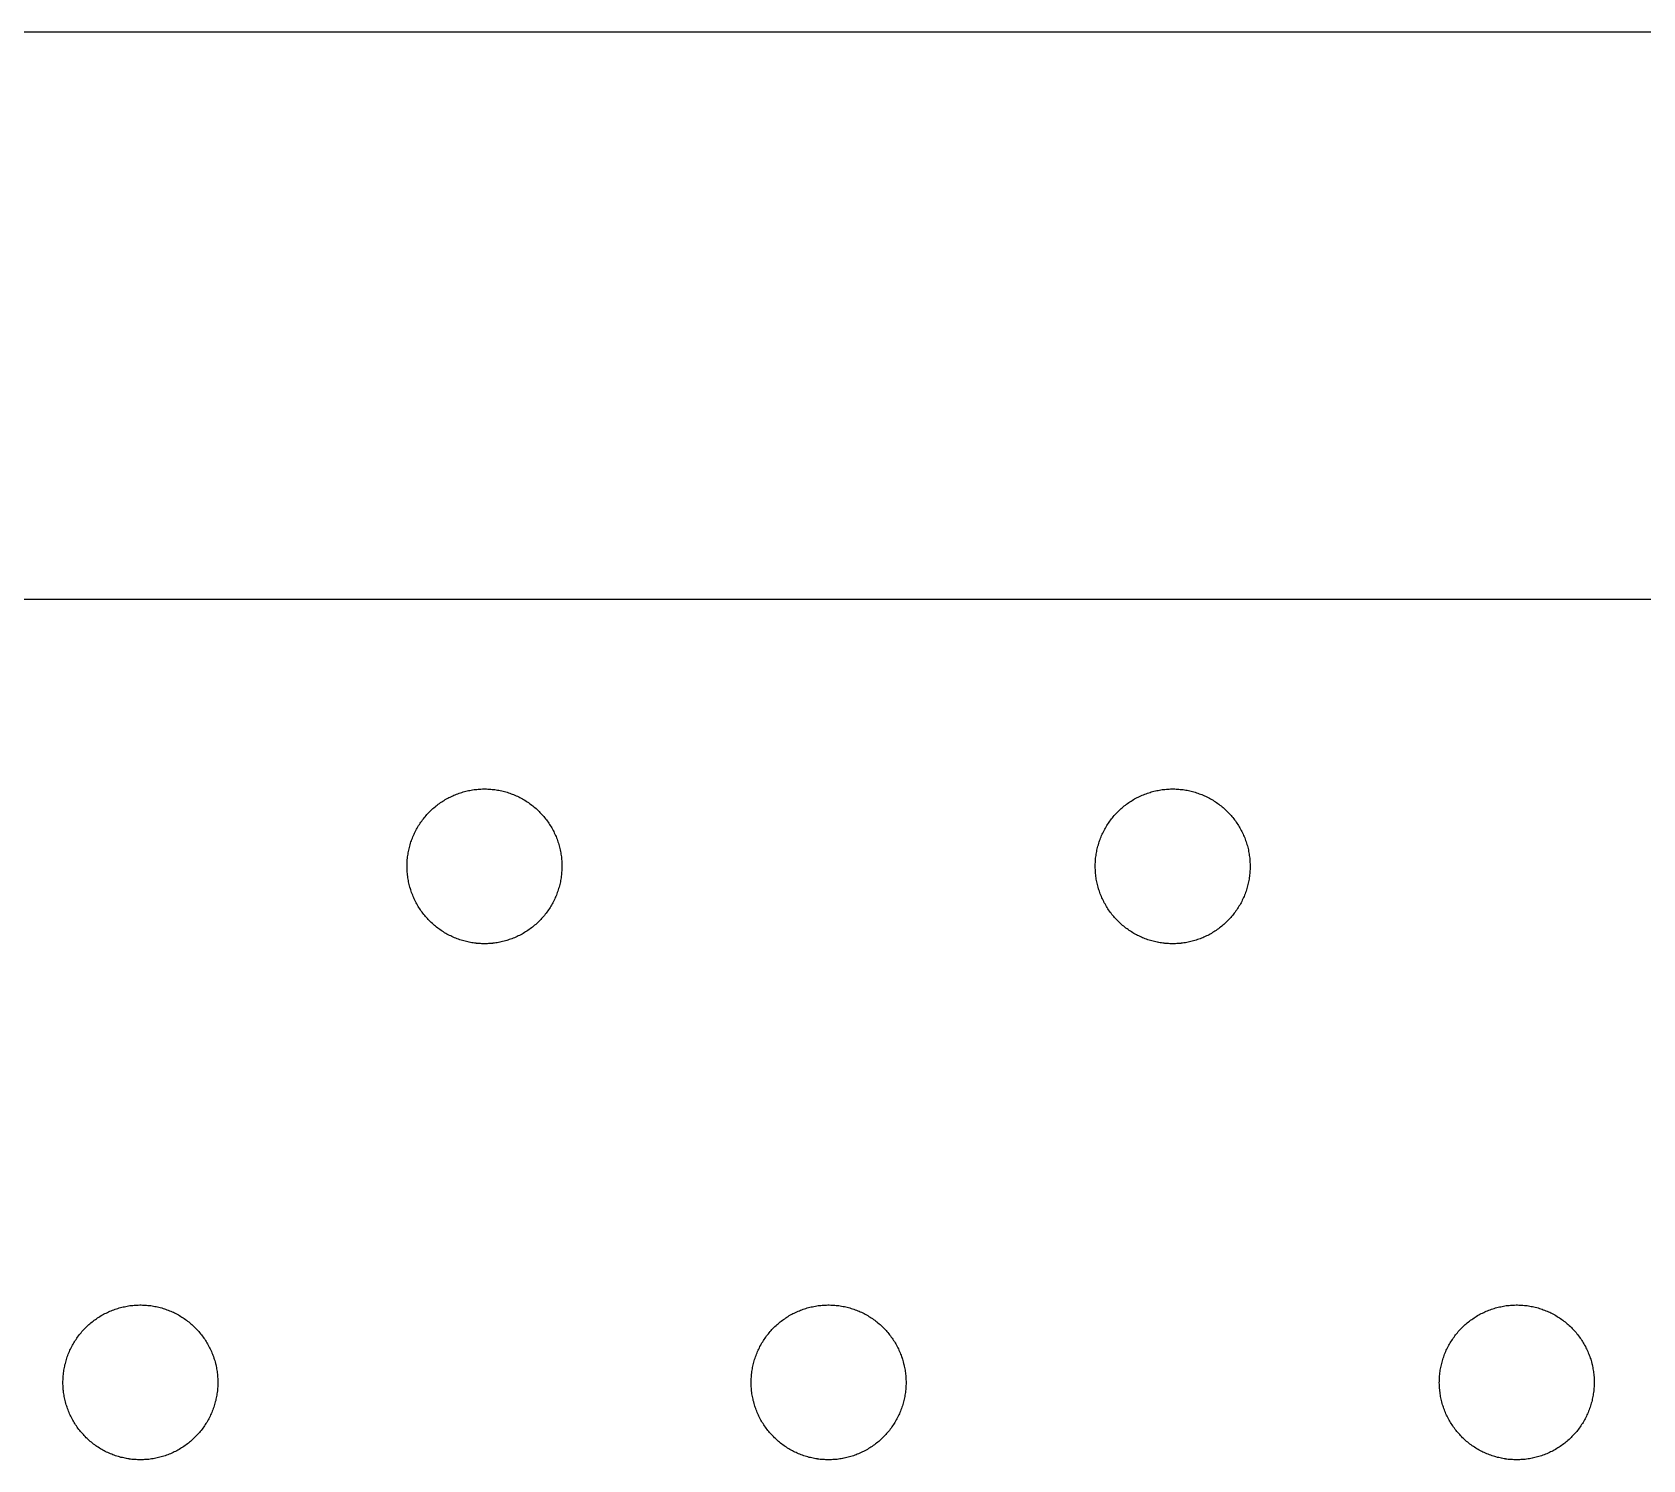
# Model space of a CAD drawing. Header units: inches. Extents: x 9000 to 22395, y 8106 to 17135.
# Drawn here: x 10319.76 to 10340.56, y 8361.64 to 8380.08 of the extents above; entities that cross this region are included whole.
import ezdxf

# ---------------------------------------------------------------- set-up
doc = ezdxf.new("R2010")
doc.units = ezdxf.units.IN
doc.header["$MEASUREMENT"] = 0
doc.layers.add('20000_FRONT_O', color=7, linetype='Continuous')

msp = doc.modelspace()

# ---------------------------------------------------------------- linework, layer by layer
at = {"layer": '20000_FRONT_O', "linetype": 'Continuous'}
for p, q in [((10395.91, 8380.08), (10305.705, 8380.08)), ((10305.705, 8372.756), (10395.91, 8372.756)), ((10325.548, 8368.307), (10325.528, 8368.308)), ((10325.567, 8368.306), (10325.546, 8368.307)), ((10325.585, 8368.306), (10325.564, 8368.306)), ((10325.603, 8368.306), (10325.582, 8368.306)), ((10325.621, 8368.306), (10325.6, 8368.306)), ((10325.639, 8368.306), (10325.618, 8368.306)), ((10325.657, 8368.307), (10325.636, 8368.306)), ((10325.675, 8368.308), (10325.655, 8368.307)), ((10325.693, 8368.31), (10325.673, 8368.308)), ((10334.436, 8368.307), (10334.415, 8368.308)), ((10334.454, 8368.306), (10334.433, 8368.307)), ((10334.472, 8368.306), (10334.451, 8368.306)), ((10334.49, 8368.306), (10334.469, 8368.306)), ((10334.508, 8368.306), (10334.487, 8368.306)), ((10334.526, 8368.306), (10334.505, 8368.306)), ((10334.545, 8368.307), (10334.523, 8368.306)), ((10334.563, 8368.308), (10334.542, 8368.307)), ((10321.105, 8361.642), (10321.084, 8361.643)), ((10321.123, 8361.641), (10321.102, 8361.642)), ((10321.141, 8361.64), (10321.12, 8361.641)), ((10321.159, 8361.64), (10321.138, 8361.64)), ((10321.178, 8361.64), (10321.156, 8361.64)), ((10321.196, 8361.641), (10321.174, 8361.64)), ((10321.214, 8361.642), (10321.193, 8361.641)), ((10321.232, 8361.643), (10321.211, 8361.642)), ((10321.25, 8361.644), (10321.229, 8361.643)), ((10329.992, 8361.642), (10329.971, 8361.643)), ((10330.01, 8361.641), (10329.989, 8361.642)), ((10330.028, 8361.64), (10330.007, 8361.641)), ((10330.047, 8361.64), (10330.025, 8361.64)), ((10330.065, 8361.64), (10330.043, 8361.64)), ((10330.083, 8361.641), (10330.062, 8361.64)), ((10330.101, 8361.642), (10330.08, 8361.641)), ((10330.119, 8361.643), (10330.098, 8361.642)), ((10330.137, 8361.644), (10330.117, 8361.643)), ((10338.879, 8361.642), (10338.858, 8361.643)), ((10338.897, 8361.641), (10338.876, 8361.642)), ((10338.916, 8361.64), (10338.894, 8361.641)), ((10338.934, 8361.64), (10338.912, 8361.64)), ((10338.952, 8361.64), (10338.931, 8361.64)), ((10338.97, 8361.641), (10338.949, 8361.64)), ((10338.988, 8361.642), (10338.967, 8361.641)), ((10339.006, 8361.643), (10338.985, 8361.642)), ((10339.024, 8361.644), (10339.004, 8361.643))]:
    msp.add_line(p, q, dxfattribs=at)
for points in [[(10325.53, 8368.308), (10325.51, 8368.31), (10325.492, 8368.312), (10325.474, 8368.314), (10325.456, 8368.316), (10325.439, 8368.319), (10325.421, 8368.322), (10325.403, 8368.325), (10325.386, 8368.329), (10325.368, 8368.333), (10325.351, 8368.337), (10325.334, 8368.342), (10325.316, 8368.347), (10325.299, 8368.352), (10325.282, 8368.358), (10325.265, 8368.364), (10325.248, 8368.37), (10325.231, 8368.377), (10325.214, 8368.384), (10325.198, 8368.391), (10325.181, 8368.398), (10325.165, 8368.406), (10325.149, 8368.414), (10325.133, 8368.422), (10325.117, 8368.431), (10325.102, 8368.439), (10325.086, 8368.448), (10325.071, 8368.458), (10325.056, 8368.467), (10325.041, 8368.477), (10325.026, 8368.488), (10325.012, 8368.498), (10324.997, 8368.509), (10324.983, 8368.52), (10324.969, 8368.531), (10324.955, 8368.543), (10324.941, 8368.555), (10324.928, 8368.567), (10324.914, 8368.579), (10324.902, 8368.591), (10324.889, 8368.604), (10324.876, 8368.617), (10324.864, 8368.63), (10324.852, 8368.643), (10324.84, 8368.657), (10324.829, 8368.671), (10324.818, 8368.685), (10324.807, 8368.699), (10324.796, 8368.713), (10324.785, 8368.728), (10324.775, 8368.743), (10324.765, 8368.758), (10324.755, 8368.773), (10324.746, 8368.788), (10324.737, 8368.804), (10324.728, 8368.82), (10324.719, 8368.835), (10324.711, 8368.851), (10324.703, 8368.867), (10324.695, 8368.884), (10324.688, 8368.9), (10324.68, 8368.916), (10324.674, 8368.933), (10324.667, 8368.95), (10324.661, 8368.966), (10324.655, 8368.983), (10324.649, 8369), (10324.644, 8369.017), (10324.639, 8369.035), (10324.634, 8369.052), (10324.63, 8369.07), (10324.626, 8369.087), (10324.622, 8369.105), (10324.618, 8369.123), (10324.615, 8369.141), (10324.613, 8369.158), (10324.61, 8369.176), (10324.608, 8369.194), (10324.606, 8369.212), (10324.605, 8369.23), (10324.603, 8369.247), (10324.602, 8369.265), (10324.602, 8369.283), (10324.602, 8369.301), (10324.602, 8369.319), (10324.602, 8369.337), (10324.603, 8369.355), (10324.604, 8369.373), (10324.605, 8369.391), (10324.607, 8369.409), (10324.609, 8369.427), (10324.611, 8369.445), (10324.614, 8369.463), (10324.617, 8369.481), (10324.62, 8369.498), (10324.624, 8369.516), (10324.628, 8369.533), (10324.632, 8369.551), (10324.637, 8369.568), (10324.642, 8369.585), (10324.647, 8369.603), (10324.652, 8369.62), (10324.658, 8369.637), (10324.664, 8369.653), (10324.671, 8369.67), (10324.677, 8369.687), (10324.684, 8369.703), (10324.692, 8369.72), (10324.699, 8369.736), (10324.707, 8369.753), (10324.716, 8369.769), (10324.724, 8369.785), (10324.733, 8369.8), (10324.742, 8369.816), (10324.751, 8369.831), (10324.761, 8369.847), (10324.771, 8369.862), (10324.781, 8369.876), (10324.791, 8369.891), (10324.802, 8369.905), (10324.812, 8369.92), (10324.824, 8369.934), (10324.835, 8369.947), (10324.847, 8369.961), (10324.859, 8369.975), (10324.871, 8369.988), (10324.883, 8370.001), (10324.896, 8370.014), (10324.909, 8370.027), (10324.922, 8370.039), (10324.935, 8370.051), (10324.949, 8370.063), (10324.963, 8370.075), (10324.977, 8370.086), (10324.991, 8370.097), (10325.005, 8370.108), (10325.019, 8370.118), (10325.034, 8370.129), (10325.049, 8370.139), (10325.064, 8370.148), (10325.079, 8370.158), (10325.095, 8370.167), (10325.11, 8370.176), (10325.126, 8370.185), (10325.142, 8370.193), (10325.158, 8370.201), (10325.174, 8370.209), (10325.191, 8370.217), (10325.207, 8370.224), (10325.224, 8370.231), (10325.241, 8370.238), (10325.258, 8370.244), (10325.274, 8370.25), (10325.291, 8370.256), (10325.309, 8370.261), (10325.326, 8370.266), (10325.343, 8370.271), (10325.36, 8370.276), (10325.378, 8370.28), (10325.395, 8370.284), (10325.413, 8370.287), (10325.43, 8370.29), (10325.448, 8370.293), (10325.466, 8370.296), (10325.484, 8370.298), (10325.502, 8370.3), (10325.52, 8370.302), (10325.538, 8370.303), (10325.556, 8370.304), (10325.574, 8370.305), (10325.592, 8370.305), (10325.61, 8370.305), (10325.628, 8370.305), (10325.646, 8370.304), (10325.664, 8370.303), (10325.682, 8370.302), (10325.699, 8370.3), (10325.717, 8370.298), (10325.735, 8370.296), (10325.753, 8370.294), (10325.771, 8370.291), (10325.788, 8370.288), (10325.806, 8370.284), (10325.824, 8370.28), (10325.841, 8370.276)], [(10325.841, 8370.276), (10325.859, 8370.271), (10325.876, 8370.267), (10325.894, 8370.262), (10325.911, 8370.256), (10325.928, 8370.25), (10325.945, 8370.244), (10325.961, 8370.238), (10325.978, 8370.232), (10325.995, 8370.225), (10326.011, 8370.217), (10326.027, 8370.21), (10326.043, 8370.202), (10326.059, 8370.194), (10326.075, 8370.186), (10326.091, 8370.177), (10326.107, 8370.168), (10326.122, 8370.159), (10326.138, 8370.149), (10326.153, 8370.139), (10326.168, 8370.129), (10326.183, 8370.119), (10326.197, 8370.108), (10326.212, 8370.097), (10326.226, 8370.086), (10326.24, 8370.075), (10326.253, 8370.064), (10326.267, 8370.052), (10326.28, 8370.04), (10326.293, 8370.027), (10326.306, 8370.015), (10326.318, 8370.002), (10326.331, 8369.989), (10326.343, 8369.976), (10326.355, 8369.963), (10326.367, 8369.949), (10326.378, 8369.935), (10326.39, 8369.921), (10326.401, 8369.906), (10326.411, 8369.892), (10326.422, 8369.877), (10326.432, 8369.862), (10326.442, 8369.847), (10326.451, 8369.832), (10326.461, 8369.817), (10326.47, 8369.801), (10326.478, 8369.786), (10326.487, 8369.77), (10326.495, 8369.754), (10326.503, 8369.738), (10326.511, 8369.722), (10326.518, 8369.705), (10326.525, 8369.689), (10326.532, 8369.672), (10326.538, 8369.655), (10326.544, 8369.638), (10326.55, 8369.621), (10326.556, 8369.604), (10326.561, 8369.586), (10326.566, 8369.569), (10326.57, 8369.552), (10326.575, 8369.534), (10326.579, 8369.517), (10326.582, 8369.499), (10326.586, 8369.481), (10326.589, 8369.464), (10326.591, 8369.446), (10326.594, 8369.428), (10326.596, 8369.411), (10326.597, 8369.393), (10326.599, 8369.375), (10326.6, 8369.357), (10326.601, 8369.339), (10326.601, 8369.321), (10326.601, 8369.303), (10326.601, 8369.285), (10326.6, 8369.266), (10326.6, 8369.248), (10326.598, 8369.23), (10326.597, 8369.213), (10326.595, 8369.195), (10326.593, 8369.177), (10326.59, 8369.159), (10326.588, 8369.141), (10326.585, 8369.124), (10326.581, 8369.106), (10326.577, 8369.089), (10326.573, 8369.071), (10326.569, 8369.054), (10326.564, 8369.036), (10326.559, 8369.019), (10326.554, 8369.002), (10326.548, 8368.985), (10326.542, 8368.968), (10326.536, 8368.951), (10326.53, 8368.934), (10326.523, 8368.917), (10326.516, 8368.901), (10326.508, 8368.884), (10326.5, 8368.868), (10326.493, 8368.852), (10326.484, 8368.836), (10326.476, 8368.82), (10326.467, 8368.805), (10326.458, 8368.789), (10326.448, 8368.774), (10326.439, 8368.759), (10326.429, 8368.744), (10326.419, 8368.729), (10326.408, 8368.715), (10326.397, 8368.7), (10326.386, 8368.686), (10326.375, 8368.672), (10326.363, 8368.658), (10326.351, 8368.644), (10326.339, 8368.631), (10326.327, 8368.618), (10326.315, 8368.605), (10326.302, 8368.592), (10326.289, 8368.579), (10326.276, 8368.567), (10326.263, 8368.555), (10326.249, 8368.544), (10326.235, 8368.532), (10326.221, 8368.521), (10326.207, 8368.51), (10326.193, 8368.499), (10326.178, 8368.489), (10326.163, 8368.478), (10326.148, 8368.468), (10326.133, 8368.459), (10326.118, 8368.449), (10326.102, 8368.44), (10326.086, 8368.431), (10326.07, 8368.422), (10326.054, 8368.414), (10326.038, 8368.406), (10326.022, 8368.398), (10326.006, 8368.391), (10325.989, 8368.384), (10325.973, 8368.377), (10325.956, 8368.371), (10325.939, 8368.364), (10325.922, 8368.359), (10325.905, 8368.353), (10325.888, 8368.348), (10325.871, 8368.343), (10325.854, 8368.338), (10325.836, 8368.334), (10325.818, 8368.329), (10325.801, 8368.326), (10325.783, 8368.322), (10325.765, 8368.319), (10325.747, 8368.316), (10325.729, 8368.314), (10325.711, 8368.312), (10325.693, 8368.31)], [(10334.417, 8368.308), (10334.397, 8368.31), (10334.379, 8368.312), (10334.361, 8368.314), (10334.344, 8368.316), (10334.326, 8368.319), (10334.308, 8368.322), (10334.291, 8368.325), (10334.273, 8368.329), (10334.256, 8368.333), (10334.238, 8368.337), (10334.221, 8368.342), (10334.204, 8368.347), (10334.186, 8368.352), (10334.169, 8368.358), (10334.152, 8368.364), (10334.135, 8368.37), (10334.118, 8368.377), (10334.101, 8368.384), (10334.085, 8368.391), (10334.069, 8368.398), (10334.052, 8368.406), (10334.036, 8368.414), (10334.02, 8368.422), (10334.005, 8368.431), (10333.989, 8368.439), (10333.974, 8368.448), (10333.958, 8368.458), (10333.943, 8368.467), (10333.928, 8368.477), (10333.913, 8368.488), (10333.899, 8368.498), (10333.884, 8368.509), (10333.87, 8368.52), (10333.856, 8368.531), (10333.842, 8368.543), (10333.828, 8368.555), (10333.815, 8368.567), (10333.802, 8368.579), (10333.789, 8368.591), (10333.776, 8368.604), (10333.764, 8368.617), (10333.751, 8368.63), (10333.739, 8368.643), (10333.728, 8368.657), (10333.716, 8368.671), (10333.705, 8368.685), (10333.694, 8368.699), (10333.683, 8368.713), (10333.673, 8368.728), (10333.662, 8368.743), (10333.652, 8368.758), (10333.642, 8368.773), (10333.633, 8368.788), (10333.624, 8368.804), (10333.615, 8368.82), (10333.606, 8368.835), (10333.598, 8368.851), (10333.59, 8368.867), (10333.582, 8368.884), (10333.575, 8368.9), (10333.568, 8368.916), (10333.561, 8368.933), (10333.554, 8368.95), (10333.548, 8368.966), (10333.542, 8368.983), (10333.537, 8369), (10333.531, 8369.017), (10333.526, 8369.035), (10333.521, 8369.052), (10333.517, 8369.07), (10333.513, 8369.087), (10333.509, 8369.105), (10333.506, 8369.123), (10333.502, 8369.141), (10333.5, 8369.158), (10333.497, 8369.176), (10333.495, 8369.194), (10333.493, 8369.212), (10333.492, 8369.23), (10333.49, 8369.247), (10333.49, 8369.265), (10333.489, 8369.283), (10333.489, 8369.301), (10333.489, 8369.319), (10333.489, 8369.337), (10333.49, 8369.355), (10333.491, 8369.373), (10333.492, 8369.391), (10333.494, 8369.409), (10333.496, 8369.427), (10333.499, 8369.445), (10333.501, 8369.463), (10333.504, 8369.481), (10333.508, 8369.498), (10333.511, 8369.516), (10333.515, 8369.533), (10333.519, 8369.551), (10333.524, 8369.568), (10333.529, 8369.585), (10333.534, 8369.603), (10333.539, 8369.62), (10333.545, 8369.637), (10333.551, 8369.653), (10333.558, 8369.67), (10333.564, 8369.687), (10333.571, 8369.703), (10333.579, 8369.72), (10333.587, 8369.736), (10333.594, 8369.753), (10333.603, 8369.769), (10333.611, 8369.785), (10333.62, 8369.8), (10333.629, 8369.816), (10333.638, 8369.831), (10333.648, 8369.847), (10333.658, 8369.862), (10333.668, 8369.876), (10333.678, 8369.891), (10333.689, 8369.905), (10333.7, 8369.92), (10333.711, 8369.934), (10333.722, 8369.947), (10333.734, 8369.961), (10333.746, 8369.975), (10333.758, 8369.988), (10333.77, 8370.001), (10333.783, 8370.014), (10333.796, 8370.027), (10333.809, 8370.039), (10333.823, 8370.051), (10333.836, 8370.063), (10333.85, 8370.075), (10333.864, 8370.086), (10333.878, 8370.097), (10333.892, 8370.108), (10333.907, 8370.118), (10333.921, 8370.129), (10333.936, 8370.139), (10333.951, 8370.148), (10333.966, 8370.158), (10333.982, 8370.167), (10333.997, 8370.176), (10334.013, 8370.185), (10334.029, 8370.193), (10334.045, 8370.201), (10334.062, 8370.209), (10334.078, 8370.217), (10334.095, 8370.224), (10334.111, 8370.231), (10334.128, 8370.238), (10334.145, 8370.244), (10334.162, 8370.25), (10334.179, 8370.256), (10334.196, 8370.261), (10334.213, 8370.266), (10334.23, 8370.271), (10334.247, 8370.276), (10334.265, 8370.28), (10334.282, 8370.284), (10334.3, 8370.287), (10334.318, 8370.29), (10334.335, 8370.293), (10334.353, 8370.296), (10334.371, 8370.298), (10334.389, 8370.3), (10334.407, 8370.302), (10334.425, 8370.303), (10334.443, 8370.304), (10334.461, 8370.305), (10334.479, 8370.305), (10334.497, 8370.305), (10334.515, 8370.305), (10334.533, 8370.304), (10334.551, 8370.303), (10334.569, 8370.302), (10334.587, 8370.3), (10334.604, 8370.298), (10334.622, 8370.296), (10334.64, 8370.294), (10334.658, 8370.291), (10334.676, 8370.288), (10334.693, 8370.284), (10334.711, 8370.28), (10334.729, 8370.276)], [(10334.729, 8370.276), (10334.746, 8370.271), (10334.763, 8370.267), (10334.781, 8370.262), (10334.798, 8370.256), (10334.815, 8370.25), (10334.832, 8370.244), (10334.849, 8370.238), (10334.865, 8370.232), (10334.882, 8370.225), (10334.898, 8370.217), (10334.914, 8370.21), (10334.931, 8370.202), (10334.947, 8370.194), (10334.963, 8370.186), (10334.978, 8370.177), (10334.994, 8370.168), (10335.01, 8370.159), (10335.025, 8370.149), (10335.04, 8370.139), (10335.055, 8370.129), (10335.07, 8370.119), (10335.084, 8370.108), (10335.099, 8370.097), (10335.113, 8370.086), (10335.127, 8370.075), (10335.14, 8370.064), (10335.154, 8370.052), (10335.167, 8370.04), (10335.18, 8370.027), (10335.193, 8370.015), (10335.206, 8370.002), (10335.218, 8369.989), (10335.23, 8369.976), (10335.242, 8369.963), (10335.254, 8369.949), (10335.265, 8369.935), (10335.277, 8369.921), (10335.288, 8369.906), (10335.298, 8369.892), (10335.309, 8369.877), (10335.319, 8369.862), (10335.329, 8369.847), (10335.339, 8369.832), (10335.348, 8369.817), (10335.357, 8369.801), (10335.366, 8369.786), (10335.374, 8369.77), (10335.382, 8369.754), (10335.39, 8369.738), (10335.398, 8369.722), (10335.405, 8369.705), (10335.412, 8369.689), (10335.419, 8369.672), (10335.425, 8369.655), (10335.431, 8369.638), (10335.437, 8369.621), (10335.443, 8369.604), (10335.448, 8369.586), (10335.453, 8369.569), (10335.458, 8369.552), (10335.462, 8369.534), (10335.466, 8369.517), (10335.469, 8369.499), (10335.473, 8369.481), (10335.476, 8369.464), (10335.478, 8369.446), (10335.481, 8369.428), (10335.483, 8369.411), (10335.485, 8369.393), (10335.486, 8369.375), (10335.487, 8369.357), (10335.488, 8369.339), (10335.488, 8369.321), (10335.488, 8369.303), (10335.488, 8369.285), (10335.488, 8369.266), (10335.487, 8369.248), (10335.486, 8369.23), (10335.484, 8369.213), (10335.482, 8369.195), (10335.48, 8369.177), (10335.478, 8369.159), (10335.475, 8369.141), (10335.472, 8369.124), (10335.468, 8369.106), (10335.465, 8369.089), (10335.461, 8369.071), (10335.456, 8369.054), (10335.452, 8369.036), (10335.447, 8369.019), (10335.441, 8369.002), (10335.436, 8368.985), (10335.43, 8368.968), (10335.423, 8368.951), (10335.417, 8368.934), (10335.41, 8368.917), (10335.403, 8368.901), (10335.395, 8368.884), (10335.388, 8368.868), (10335.38, 8368.852), (10335.371, 8368.836), (10335.363, 8368.82), (10335.354, 8368.805), (10335.345, 8368.789), (10335.336, 8368.774), (10335.326, 8368.759), (10335.316, 8368.744), (10335.306, 8368.729), (10335.295, 8368.715), (10335.284, 8368.7), (10335.273, 8368.686), (10335.262, 8368.672), (10335.25, 8368.658), (10335.239, 8368.644), (10335.226, 8368.631), (10335.214, 8368.618), (10335.202, 8368.605), (10335.189, 8368.592), (10335.176, 8368.579), (10335.163, 8368.567), (10335.15, 8368.555), (10335.136, 8368.544), (10335.122, 8368.532), (10335.108, 8368.521), (10335.094, 8368.51), (10335.08, 8368.499), (10335.065, 8368.489), (10335.051, 8368.478), (10335.035, 8368.468), (10335.02, 8368.459), (10335.005, 8368.449), (10334.989, 8368.44), (10334.973, 8368.431), (10334.958, 8368.422), (10334.942, 8368.414), (10334.926, 8368.406), (10334.909, 8368.398), (10334.893, 8368.391), (10334.877, 8368.384), (10334.86, 8368.377), (10334.843, 8368.371), (10334.827, 8368.364), (10334.81, 8368.359), (10334.793, 8368.353), (10334.775, 8368.348), (10334.758, 8368.343), (10334.741, 8368.338), (10334.723, 8368.334), (10334.706, 8368.329), (10334.688, 8368.326), (10334.67, 8368.322), (10334.652, 8368.319), (10334.634, 8368.316), (10334.616, 8368.314), (10334.599, 8368.312), (10334.581, 8368.31), (10334.563, 8368.308)], [(10325.512, 8368.31), (10325.493, 8368.311), (10325.475, 8368.313), (10325.457, 8368.316), (10325.438, 8368.319), (10325.42, 8368.322), (10325.401, 8368.325)], [(10325.803, 8368.325), (10325.784, 8368.322), (10325.766, 8368.319), (10325.747, 8368.316), (10325.728, 8368.313), (10325.71, 8368.311), (10325.691, 8368.31)], [(10334.399, 8368.31), (10334.381, 8368.311), (10334.362, 8368.313), (10334.344, 8368.316), (10334.325, 8368.319), (10334.307, 8368.322), (10334.288, 8368.325)], [(10334.69, 8368.325), (10334.671, 8368.322), (10334.653, 8368.319), (10334.634, 8368.316), (10334.615, 8368.313), (10334.597, 8368.311), (10334.578, 8368.31), (10334.56, 8368.308)], [(10321.087, 8361.643), (10321.066, 8361.644), (10321.048, 8361.646), (10321.031, 8361.648), (10321.013, 8361.651), (10320.995, 8361.654), (10320.977, 8361.657), (10320.96, 8361.66), (10320.942, 8361.664), (10320.925, 8361.668), (10320.907, 8361.672), (10320.89, 8361.677), (10320.873, 8361.682), (10320.855, 8361.687), (10320.838, 8361.693), (10320.821, 8361.699), (10320.804, 8361.705), (10320.787, 8361.711), (10320.771, 8361.718), (10320.754, 8361.725), (10320.738, 8361.733), (10320.722, 8361.74), (10320.705, 8361.748), (10320.69, 8361.757), (10320.674, 8361.765), (10320.658, 8361.774), (10320.643, 8361.783), (10320.628, 8361.792), (10320.612, 8361.802), (10320.597, 8361.812), (10320.583, 8361.822), (10320.568, 8361.833), (10320.553, 8361.844), (10320.539, 8361.855), (10320.525, 8361.866), (10320.511, 8361.878), (10320.497, 8361.889), (10320.484, 8361.901), (10320.471, 8361.914), (10320.458, 8361.926), (10320.445, 8361.939), (10320.433, 8361.952), (10320.421, 8361.965), (10320.409, 8361.978), (10320.397, 8361.992), (10320.385, 8362.005), (10320.374, 8362.019), (10320.363, 8362.033), (10320.352, 8362.048), (10320.342, 8362.062), (10320.332, 8362.077), (10320.321, 8362.092), (10320.312, 8362.107), (10320.302, 8362.123), (10320.293, 8362.138), (10320.284, 8362.154), (10320.275, 8362.17), (10320.267, 8362.186), (10320.259, 8362.202), (10320.251, 8362.218), (10320.244, 8362.234), (10320.237, 8362.251), (10320.23, 8362.267), (10320.224, 8362.284), (10320.217, 8362.301), (10320.211, 8362.318), (10320.206, 8362.335), (10320.2, 8362.352), (10320.195, 8362.369), (10320.191, 8362.387), (10320.186, 8362.404), (10320.182, 8362.422), (10320.178, 8362.44), (10320.175, 8362.457), (10320.172, 8362.475), (10320.169, 8362.493), (10320.166, 8362.511), (10320.164, 8362.529), (10320.162, 8362.546), (10320.161, 8362.564), (10320.16, 8362.582), (10320.159, 8362.6), (10320.158, 8362.618), (10320.158, 8362.636), (10320.158, 8362.654), (10320.159, 8362.672), (10320.159, 8362.69), (10320.16, 8362.708), (10320.162, 8362.726), (10320.163, 8362.744), (10320.165, 8362.762), (10320.168, 8362.78), (10320.171, 8362.797), (10320.174, 8362.815), (10320.177, 8362.833), (10320.18, 8362.851), (10320.184, 8362.868), (10320.189, 8362.885), (10320.193, 8362.903), (10320.198, 8362.92), (10320.203, 8362.937), (10320.209, 8362.954), (10320.214, 8362.971), (10320.221, 8362.988), (10320.227, 8363.005), (10320.234, 8363.021), (10320.241, 8363.038), (10320.248, 8363.055), (10320.256, 8363.071), (10320.264, 8363.087), (10320.272, 8363.103), (10320.28, 8363.119), (10320.289, 8363.135), (10320.298, 8363.151), (10320.308, 8363.166), (10320.317, 8363.181), (10320.327, 8363.196), (10320.337, 8363.211), (10320.347, 8363.226), (10320.358, 8363.24), (10320.369, 8363.254), (10320.38, 8363.268), (10320.391, 8363.282), (10320.403, 8363.296), (10320.415, 8363.309), (10320.427, 8363.323), (10320.44, 8363.336), (10320.452, 8363.348), (10320.465, 8363.361), (10320.478, 8363.374), (10320.492, 8363.386), (10320.505, 8363.398), (10320.519, 8363.409), (10320.533, 8363.421), (10320.547, 8363.432), (10320.561, 8363.442), (10320.576, 8363.453), (10320.591, 8363.463), (10320.605, 8363.473), (10320.62, 8363.483), (10320.636, 8363.493), (10320.651, 8363.502), (10320.667, 8363.511), (10320.682, 8363.52), (10320.698, 8363.528), (10320.714, 8363.536), (10320.731, 8363.544), (10320.747, 8363.552), (10320.764, 8363.559), (10320.78, 8363.566), (10320.797, 8363.572), (10320.814, 8363.579), (10320.831, 8363.585), (10320.848, 8363.591), (10320.865, 8363.596), (10320.882, 8363.601), (10320.899, 8363.606), (10320.917, 8363.61), (10320.934, 8363.614), (10320.952, 8363.618), (10320.969, 8363.622), (10320.987, 8363.625), (10321.005, 8363.628), (10321.023, 8363.631), (10321.041, 8363.633), (10321.059, 8363.635), (10321.077, 8363.637), (10321.095, 8363.638), (10321.113, 8363.639), (10321.131, 8363.639), (10321.149, 8363.64), (10321.166, 8363.64), (10321.184, 8363.639), (10321.202, 8363.639), (10321.22, 8363.638), (10321.238, 8363.637), (10321.256, 8363.635), (10321.274, 8363.633), (10321.291, 8363.631), (10321.309, 8363.628), (10321.327, 8363.625), (10321.345, 8363.622), (10321.362, 8363.619), (10321.38, 8363.615), (10321.398, 8363.611)], [(10321.398, 8363.611), (10321.415, 8363.606), (10321.433, 8363.601), (10321.45, 8363.596), (10321.467, 8363.591), (10321.484, 8363.585), (10321.501, 8363.579), (10321.518, 8363.573), (10321.535, 8363.566), (10321.551, 8363.559), (10321.567, 8363.552), (10321.584, 8363.545), (10321.6, 8363.537), (10321.616, 8363.529), (10321.632, 8363.52), (10321.648, 8363.512), (10321.663, 8363.503), (10321.679, 8363.493), (10321.694, 8363.484), (10321.709, 8363.474), (10321.724, 8363.464), (10321.739, 8363.454), (10321.754, 8363.443), (10321.768, 8363.432), (10321.782, 8363.421), (10321.796, 8363.41), (10321.81, 8363.398), (10321.823, 8363.386), (10321.836, 8363.374), (10321.849, 8363.362), (10321.862, 8363.35), (10321.875, 8363.337), (10321.887, 8363.324), (10321.899, 8363.311), (10321.911, 8363.297), (10321.923, 8363.283), (10321.935, 8363.269), (10321.946, 8363.255), (10321.957, 8363.241), (10321.968, 8363.226), (10321.978, 8363.212), (10321.988, 8363.197), (10321.998, 8363.182), (10322.008, 8363.167), (10322.017, 8363.151), (10322.026, 8363.136), (10322.035, 8363.12), (10322.043, 8363.104), (10322.051, 8363.088), (10322.059, 8363.072), (10322.067, 8363.056), (10322.074, 8363.04), (10322.081, 8363.023), (10322.088, 8363.006), (10322.095, 8362.99), (10322.101, 8362.973), (10322.107, 8362.955), (10322.112, 8362.938), (10322.117, 8362.921), (10322.122, 8362.904), (10322.127, 8362.886), (10322.131, 8362.869), (10322.135, 8362.851), (10322.139, 8362.834), (10322.142, 8362.816), (10322.145, 8362.798), (10322.148, 8362.781), (10322.15, 8362.763), (10322.152, 8362.745), (10322.154, 8362.727), (10322.155, 8362.709), (10322.156, 8362.691), (10322.157, 8362.673), (10322.158, 8362.655), (10322.158, 8362.637), (10322.157, 8362.619), (10322.157, 8362.601), (10322.156, 8362.583), (10322.155, 8362.565), (10322.153, 8362.547), (10322.152, 8362.529), (10322.149, 8362.511), (10322.147, 8362.494), (10322.144, 8362.476), (10322.141, 8362.458), (10322.138, 8362.441), (10322.134, 8362.423), (10322.13, 8362.406), (10322.125, 8362.388), (10322.121, 8362.371), (10322.116, 8362.354), (10322.11, 8362.337), (10322.105, 8362.319), (10322.099, 8362.302), (10322.093, 8362.285), (10322.086, 8362.268), (10322.079, 8362.252), (10322.072, 8362.235), (10322.065, 8362.219), (10322.057, 8362.203), (10322.049, 8362.187), (10322.041, 8362.171), (10322.032, 8362.155), (10322.023, 8362.139), (10322.014, 8362.124), (10322.005, 8362.109), (10321.995, 8362.094), (10321.985, 8362.079), (10321.975, 8362.064), (10321.964, 8362.049), (10321.954, 8362.035), (10321.943, 8362.02), (10321.931, 8362.006), (10321.92, 8361.992), (10321.908, 8361.979), (10321.896, 8361.965), (10321.883, 8361.952), (10321.871, 8361.939), (10321.858, 8361.927), (10321.845, 8361.914), (10321.832, 8361.902), (10321.819, 8361.89), (10321.805, 8361.878), (10321.792, 8361.867), (10321.778, 8361.856), (10321.764, 8361.845), (10321.749, 8361.834), (10321.735, 8361.823), (10321.72, 8361.813), (10321.705, 8361.803), (10321.689, 8361.793), (10321.674, 8361.784), (10321.658, 8361.775), (10321.643, 8361.766), (10321.627, 8361.757), (10321.611, 8361.749), (10321.595, 8361.741), (10321.579, 8361.733), (10321.562, 8361.726), (10321.546, 8361.719), (10321.529, 8361.712), (10321.513, 8361.705), (10321.496, 8361.699), (10321.479, 8361.693), (10321.462, 8361.688), (10321.445, 8361.682), (10321.427, 8361.677), (10321.41, 8361.673), (10321.392, 8361.668), (10321.375, 8361.664), (10321.357, 8361.66), (10321.339, 8361.657), (10321.321, 8361.654), (10321.304, 8361.651), (10321.286, 8361.648), (10321.268, 8361.646), (10321.25, 8361.644)], [(10329.974, 8361.643), (10329.953, 8361.644), (10329.935, 8361.646), (10329.918, 8361.648), (10329.9, 8361.651), (10329.882, 8361.654), (10329.865, 8361.657), (10329.847, 8361.66), (10329.83, 8361.664), (10329.812, 8361.668), (10329.795, 8361.672), (10329.777, 8361.677), (10329.76, 8361.682), (10329.743, 8361.687), (10329.725, 8361.693), (10329.708, 8361.699), (10329.691, 8361.705), (10329.675, 8361.711), (10329.658, 8361.718), (10329.641, 8361.725), (10329.625, 8361.733), (10329.609, 8361.74), (10329.593, 8361.748), (10329.577, 8361.757), (10329.561, 8361.765), (10329.545, 8361.774), (10329.53, 8361.783), (10329.515, 8361.792), (10329.5, 8361.802), (10329.485, 8361.812), (10329.47, 8361.822), (10329.455, 8361.833), (10329.441, 8361.844), (10329.426, 8361.855), (10329.412, 8361.866), (10329.398, 8361.878), (10329.385, 8361.889), (10329.371, 8361.901), (10329.358, 8361.914), (10329.345, 8361.926), (10329.332, 8361.939), (10329.32, 8361.952), (10329.308, 8361.965), (10329.296, 8361.978), (10329.284, 8361.992), (10329.273, 8362.005), (10329.261, 8362.019), (10329.25, 8362.033), (10329.24, 8362.048), (10329.229, 8362.062), (10329.219, 8362.077), (10329.209, 8362.092), (10329.199, 8362.107), (10329.189, 8362.123), (10329.18, 8362.138), (10329.171, 8362.154), (10329.163, 8362.17), (10329.154, 8362.186), (10329.146, 8362.202), (10329.139, 8362.218), (10329.131, 8362.234), (10329.124, 8362.251), (10329.117, 8362.267), (10329.111, 8362.284), (10329.104, 8362.301), (10329.099, 8362.318), (10329.093, 8362.335), (10329.088, 8362.352), (10329.083, 8362.369), (10329.078, 8362.387), (10329.073, 8362.404), (10329.069, 8362.422), (10329.066, 8362.44), (10329.062, 8362.457), (10329.059, 8362.475), (10329.056, 8362.493), (10329.054, 8362.511), (10329.051, 8362.529), (10329.05, 8362.546), (10329.048, 8362.564), (10329.047, 8362.582), (10329.046, 8362.6), (10329.045, 8362.618), (10329.045, 8362.636), (10329.045, 8362.654), (10329.046, 8362.672), (10329.046, 8362.69), (10329.048, 8362.708), (10329.049, 8362.726), (10329.051, 8362.744), (10329.053, 8362.762), (10329.055, 8362.78), (10329.058, 8362.797), (10329.061, 8362.815), (10329.064, 8362.833), (10329.068, 8362.851), (10329.072, 8362.868), (10329.076, 8362.885), (10329.08, 8362.903), (10329.085, 8362.92), (10329.09, 8362.937), (10329.096, 8362.954), (10329.102, 8362.971), (10329.108, 8362.988), (10329.114, 8363.005), (10329.121, 8363.021), (10329.128, 8363.038), (10329.135, 8363.055), (10329.143, 8363.071), (10329.151, 8363.087), (10329.159, 8363.103), (10329.168, 8363.119), (10329.176, 8363.135), (10329.185, 8363.151), (10329.195, 8363.166), (10329.204, 8363.181), (10329.214, 8363.196), (10329.224, 8363.211), (10329.235, 8363.226), (10329.245, 8363.24), (10329.256, 8363.254), (10329.267, 8363.268), (10329.279, 8363.282), (10329.29, 8363.296), (10329.302, 8363.309), (10329.314, 8363.323), (10329.327, 8363.336), (10329.34, 8363.348), (10329.353, 8363.361), (10329.366, 8363.374), (10329.379, 8363.386), (10329.393, 8363.398), (10329.406, 8363.409), (10329.42, 8363.421), (10329.434, 8363.432), (10329.449, 8363.442), (10329.463, 8363.453), (10329.478, 8363.463), (10329.493, 8363.473), (10329.508, 8363.483), (10329.523, 8363.493), (10329.538, 8363.502), (10329.554, 8363.511), (10329.57, 8363.52), (10329.585, 8363.528), (10329.602, 8363.536), (10329.618, 8363.544), (10329.634, 8363.552), (10329.651, 8363.559), (10329.668, 8363.566), (10329.684, 8363.572), (10329.701, 8363.579), (10329.718, 8363.585), (10329.735, 8363.591), (10329.752, 8363.596), (10329.769, 8363.601), (10329.787, 8363.606), (10329.804, 8363.61), (10329.821, 8363.614), (10329.839, 8363.618), (10329.856, 8363.622), (10329.874, 8363.625), (10329.892, 8363.628), (10329.91, 8363.631), (10329.928, 8363.633), (10329.946, 8363.635), (10329.964, 8363.637), (10329.982, 8363.638), (10330, 8363.639), (10330.018, 8363.639), (10330.036, 8363.64), (10330.054, 8363.64), (10330.072, 8363.639), (10330.089, 8363.639), (10330.107, 8363.638), (10330.125, 8363.637), (10330.143, 8363.635), (10330.161, 8363.633), (10330.179, 8363.631), (10330.196, 8363.628), (10330.214, 8363.625), (10330.232, 8363.622), (10330.25, 8363.619), (10330.267, 8363.615), (10330.285, 8363.611)], [(10330.285, 8363.611), (10330.302, 8363.606), (10330.32, 8363.601), (10330.337, 8363.596), (10330.354, 8363.591), (10330.371, 8363.585), (10330.388, 8363.579), (10330.405, 8363.573), (10330.422, 8363.566), (10330.438, 8363.559), (10330.455, 8363.552), (10330.471, 8363.545), (10330.487, 8363.537), (10330.503, 8363.529), (10330.519, 8363.52), (10330.535, 8363.512), (10330.55, 8363.503), (10330.566, 8363.493), (10330.581, 8363.484), (10330.596, 8363.474), (10330.611, 8363.464), (10330.626, 8363.454), (10330.641, 8363.443), (10330.655, 8363.432), (10330.669, 8363.421), (10330.683, 8363.41), (10330.697, 8363.398), (10330.71, 8363.386), (10330.724, 8363.374), (10330.737, 8363.362), (10330.749, 8363.35), (10330.762, 8363.337), (10330.774, 8363.324), (10330.787, 8363.311), (10330.799, 8363.297), (10330.81, 8363.283), (10330.822, 8363.269), (10330.833, 8363.255), (10330.844, 8363.241), (10330.855, 8363.226), (10330.865, 8363.212), (10330.875, 8363.197), (10330.885, 8363.182), (10330.895, 8363.167), (10330.904, 8363.151), (10330.913, 8363.136), (10330.922, 8363.12), (10330.93, 8363.104), (10330.939, 8363.088), (10330.947, 8363.072), (10330.954, 8363.056), (10330.961, 8363.04), (10330.969, 8363.023), (10330.975, 8363.006), (10330.982, 8362.99), (10330.988, 8362.973), (10330.994, 8362.955), (10330.999, 8362.938), (10331.005, 8362.921), (10331.009, 8362.904), (10331.014, 8362.886), (10331.018, 8362.869), (10331.022, 8362.851), (10331.026, 8362.834), (10331.029, 8362.816), (10331.032, 8362.798), (10331.035, 8362.781), (10331.037, 8362.763), (10331.039, 8362.745), (10331.041, 8362.727), (10331.042, 8362.709), (10331.044, 8362.691), (10331.044, 8362.673), (10331.045, 8362.655), (10331.045, 8362.637), (10331.045, 8362.619), (10331.044, 8362.601), (10331.043, 8362.583), (10331.042, 8362.565), (10331.041, 8362.547), (10331.039, 8362.529), (10331.037, 8362.511), (10331.034, 8362.494), (10331.031, 8362.476), (10331.028, 8362.458), (10331.025, 8362.441), (10331.021, 8362.423), (10331.017, 8362.406), (10331.013, 8362.388), (10331.008, 8362.371), (10331.003, 8362.354), (10330.998, 8362.337), (10330.992, 8362.319), (10330.986, 8362.302), (10330.98, 8362.285), (10330.973, 8362.268), (10330.966, 8362.252), (10330.959, 8362.235), (10330.952, 8362.219), (10330.944, 8362.203), (10330.936, 8362.187), (10330.928, 8362.171), (10330.919, 8362.155), (10330.91, 8362.139), (10330.901, 8362.124), (10330.892, 8362.109), (10330.882, 8362.094), (10330.872, 8362.079), (10330.862, 8362.064), (10330.852, 8362.049), (10330.841, 8362.035), (10330.83, 8362.02), (10330.818, 8362.006), (10330.807, 8361.992), (10330.795, 8361.979), (10330.783, 8361.965), (10330.771, 8361.952), (10330.758, 8361.939), (10330.745, 8361.927), (10330.733, 8361.914), (10330.719, 8361.902), (10330.706, 8361.89), (10330.693, 8361.878), (10330.679, 8361.867), (10330.665, 8361.856), (10330.651, 8361.845), (10330.636, 8361.834), (10330.622, 8361.823), (10330.607, 8361.813), (10330.592, 8361.803), (10330.577, 8361.793), (10330.561, 8361.784), (10330.546, 8361.775), (10330.53, 8361.766), (10330.514, 8361.757), (10330.498, 8361.749), (10330.482, 8361.741), (10330.466, 8361.733), (10330.449, 8361.726), (10330.433, 8361.719), (10330.416, 8361.712), (10330.4, 8361.705), (10330.383, 8361.699), (10330.366, 8361.693), (10330.349, 8361.688), (10330.332, 8361.682), (10330.315, 8361.677), (10330.297, 8361.673), (10330.28, 8361.668), (10330.262, 8361.664), (10330.244, 8361.66), (10330.226, 8361.657), (10330.209, 8361.654), (10330.191, 8361.651), (10330.173, 8361.648), (10330.155, 8361.646), (10330.137, 8361.644)], [(10338.861, 8361.643), (10338.841, 8361.644), (10338.823, 8361.646), (10338.805, 8361.648), (10338.787, 8361.651), (10338.769, 8361.654), (10338.752, 8361.657), (10338.734, 8361.66), (10338.717, 8361.664), (10338.699, 8361.668), (10338.682, 8361.672), (10338.664, 8361.677), (10338.647, 8361.682), (10338.63, 8361.687), (10338.613, 8361.693), (10338.596, 8361.699), (10338.579, 8361.705), (10338.562, 8361.711), (10338.545, 8361.718), (10338.528, 8361.725), (10338.512, 8361.733), (10338.496, 8361.74), (10338.48, 8361.748), (10338.464, 8361.757), (10338.448, 8361.765), (10338.433, 8361.774), (10338.417, 8361.783), (10338.402, 8361.792), (10338.387, 8361.802), (10338.372, 8361.812), (10338.357, 8361.822), (10338.342, 8361.833), (10338.328, 8361.844), (10338.314, 8361.855), (10338.299, 8361.866), (10338.285, 8361.878), (10338.272, 8361.889), (10338.258, 8361.901), (10338.245, 8361.914), (10338.232, 8361.926), (10338.22, 8361.939), (10338.207, 8361.952), (10338.195, 8361.965), (10338.183, 8361.978), (10338.171, 8361.992), (10338.16, 8362.005), (10338.148, 8362.019), (10338.137, 8362.033), (10338.127, 8362.048), (10338.116, 8362.062), (10338.106, 8362.077), (10338.096, 8362.092), (10338.086, 8362.107), (10338.077, 8362.123), (10338.067, 8362.138), (10338.058, 8362.154), (10338.05, 8362.17), (10338.041, 8362.186), (10338.033, 8362.202), (10338.026, 8362.218), (10338.018, 8362.234), (10338.011, 8362.251), (10338.004, 8362.267), (10337.998, 8362.284), (10337.992, 8362.301), (10337.986, 8362.318), (10337.98, 8362.335), (10337.975, 8362.352), (10337.97, 8362.369), (10337.965, 8362.387), (10337.961, 8362.404), (10337.956, 8362.422), (10337.953, 8362.44), (10337.949, 8362.457), (10337.946, 8362.475), (10337.943, 8362.493), (10337.941, 8362.511), (10337.939, 8362.529), (10337.937, 8362.546), (10337.935, 8362.564), (10337.934, 8362.582), (10337.933, 8362.6), (10337.933, 8362.618), (10337.932, 8362.636), (10337.933, 8362.654), (10337.933, 8362.672), (10337.934, 8362.69), (10337.935, 8362.708), (10337.936, 8362.726), (10337.938, 8362.744), (10337.94, 8362.762), (10337.942, 8362.78), (10337.945, 8362.797), (10337.948, 8362.815), (10337.951, 8362.833), (10337.955, 8362.851), (10337.959, 8362.868), (10337.963, 8362.885), (10337.968, 8362.903), (10337.972, 8362.92), (10337.978, 8362.937), (10337.983, 8362.954), (10337.989, 8362.971), (10337.995, 8362.988), (10338.001, 8363.005), (10338.008, 8363.021), (10338.015, 8363.038), (10338.022, 8363.055), (10338.03, 8363.071), (10338.038, 8363.087), (10338.046, 8363.103), (10338.055, 8363.119), (10338.064, 8363.135), (10338.073, 8363.151), (10338.082, 8363.166), (10338.092, 8363.181), (10338.101, 8363.196), (10338.111, 8363.211), (10338.122, 8363.226), (10338.132, 8363.24), (10338.143, 8363.254), (10338.154, 8363.268), (10338.166, 8363.282), (10338.177, 8363.296), (10338.189, 8363.309), (10338.202, 8363.323), (10338.214, 8363.336), (10338.227, 8363.348), (10338.24, 8363.361), (10338.253, 8363.374), (10338.266, 8363.386), (10338.28, 8363.398), (10338.293, 8363.409), (10338.307, 8363.421), (10338.321, 8363.432), (10338.336, 8363.442), (10338.35, 8363.453), (10338.365, 8363.463), (10338.38, 8363.473), (10338.395, 8363.483), (10338.41, 8363.493), (10338.425, 8363.502), (10338.441, 8363.511), (10338.457, 8363.52), (10338.473, 8363.528), (10338.489, 8363.536), (10338.505, 8363.544), (10338.522, 8363.552), (10338.538, 8363.559), (10338.555, 8363.566), (10338.571, 8363.572), (10338.588, 8363.579), (10338.605, 8363.585), (10338.622, 8363.591), (10338.639, 8363.596), (10338.656, 8363.601), (10338.674, 8363.606), (10338.691, 8363.61), (10338.708, 8363.614), (10338.726, 8363.618), (10338.744, 8363.622), (10338.761, 8363.625), (10338.779, 8363.628), (10338.797, 8363.631), (10338.815, 8363.633), (10338.833, 8363.635), (10338.851, 8363.637), (10338.869, 8363.638), (10338.887, 8363.639), (10338.905, 8363.639), (10338.923, 8363.64), (10338.941, 8363.64), (10338.959, 8363.639), (10338.977, 8363.639), (10338.995, 8363.638), (10339.012, 8363.637), (10339.03, 8363.635), (10339.048, 8363.633), (10339.066, 8363.631), (10339.084, 8363.628), (10339.101, 8363.625), (10339.119, 8363.622), (10339.137, 8363.619), (10339.154, 8363.615), (10339.172, 8363.611)], [(10339.172, 8363.611), (10339.19, 8363.606), (10339.207, 8363.601), (10339.224, 8363.596), (10339.242, 8363.591), (10339.259, 8363.585), (10339.275, 8363.579), (10339.292, 8363.573), (10339.309, 8363.566), (10339.325, 8363.559), (10339.342, 8363.552), (10339.358, 8363.545), (10339.374, 8363.537), (10339.39, 8363.529), (10339.406, 8363.52), (10339.422, 8363.512), (10339.438, 8363.503), (10339.453, 8363.493), (10339.468, 8363.484), (10339.484, 8363.474), (10339.499, 8363.464), (10339.513, 8363.454), (10339.528, 8363.443), (10339.542, 8363.432), (10339.556, 8363.421), (10339.57, 8363.41), (10339.584, 8363.398), (10339.598, 8363.386), (10339.611, 8363.374), (10339.624, 8363.362), (10339.637, 8363.35), (10339.649, 8363.337), (10339.662, 8363.324), (10339.674, 8363.311), (10339.686, 8363.297), (10339.698, 8363.283), (10339.709, 8363.269), (10339.72, 8363.255), (10339.731, 8363.241), (10339.742, 8363.226), (10339.753, 8363.212), (10339.763, 8363.197), (10339.773, 8363.182), (10339.782, 8363.167), (10339.791, 8363.151), (10339.8, 8363.136), (10339.809, 8363.12), (10339.818, 8363.104), (10339.826, 8363.088), (10339.834, 8363.072), (10339.841, 8363.056), (10339.849, 8363.04), (10339.856, 8363.023), (10339.862, 8363.006), (10339.869, 8362.99), (10339.875, 8362.973), (10339.881, 8362.955), (10339.887, 8362.938), (10339.892, 8362.921), (10339.897, 8362.904), (10339.901, 8362.886), (10339.906, 8362.869), (10339.909, 8362.851), (10339.913, 8362.834), (10339.916, 8362.816), (10339.919, 8362.798), (10339.922, 8362.781), (10339.924, 8362.763), (10339.926, 8362.745), (10339.928, 8362.727), (10339.93, 8362.709), (10339.931, 8362.691), (10339.931, 8362.673), (10339.932, 8362.655), (10339.932, 8362.637), (10339.932, 8362.619), (10339.931, 8362.601), (10339.93, 8362.583), (10339.929, 8362.565), (10339.928, 8362.547), (10339.926, 8362.529), (10339.924, 8362.511), (10339.921, 8362.494), (10339.918, 8362.476), (10339.915, 8362.458), (10339.912, 8362.441), (10339.908, 8362.423), (10339.904, 8362.406), (10339.9, 8362.388), (10339.895, 8362.371), (10339.89, 8362.354), (10339.885, 8362.337), (10339.879, 8362.319), (10339.873, 8362.302), (10339.867, 8362.285), (10339.86, 8362.268), (10339.854, 8362.252), (10339.846, 8362.235), (10339.839, 8362.219), (10339.831, 8362.203), (10339.823, 8362.187), (10339.815, 8362.171), (10339.806, 8362.155), (10339.798, 8362.139), (10339.789, 8362.124), (10339.779, 8362.109), (10339.769, 8362.094), (10339.76, 8362.079), (10339.749, 8362.064), (10339.739, 8362.049), (10339.728, 8362.035), (10339.717, 8362.02), (10339.706, 8362.006), (10339.694, 8361.992), (10339.682, 8361.979), (10339.67, 8361.965), (10339.658, 8361.952), (10339.645, 8361.939), (10339.633, 8361.927), (10339.62, 8361.914), (10339.607, 8361.902), (10339.593, 8361.89), (10339.58, 8361.878), (10339.566, 8361.867), (10339.552, 8361.856), (10339.538, 8361.845), (10339.524, 8361.834), (10339.509, 8361.823), (10339.494, 8361.813), (10339.479, 8361.803), (10339.464, 8361.793), (10339.448, 8361.784), (10339.433, 8361.775), (10339.417, 8361.766), (10339.401, 8361.757), (10339.385, 8361.749), (10339.369, 8361.741), (10339.353, 8361.733), (10339.337, 8361.726), (10339.32, 8361.719), (10339.304, 8361.712), (10339.287, 8361.705), (10339.27, 8361.699), (10339.253, 8361.693), (10339.236, 8361.688), (10339.219, 8361.682), (10339.202, 8361.677), (10339.184, 8361.673), (10339.167, 8361.668), (10339.149, 8361.664), (10339.131, 8361.66), (10339.114, 8361.657), (10339.096, 8361.654), (10339.078, 8361.651), (10339.06, 8361.648), (10339.042, 8361.646), (10339.024, 8361.644)], [(10321.068, 8361.644), (10321.05, 8361.646), (10321.032, 8361.648), (10321.013, 8361.65), (10320.995, 8361.653), (10320.976, 8361.656), (10320.958, 8361.66)], [(10321.359, 8361.66), (10321.341, 8361.656), (10321.322, 8361.653), (10321.303, 8361.651), (10321.285, 8361.648), (10321.266, 8361.646), (10321.248, 8361.644)], [(10329.955, 8361.644), (10329.937, 8361.646), (10329.919, 8361.648), (10329.9, 8361.65), (10329.882, 8361.653), (10329.863, 8361.656), (10329.845, 8361.66)], [(10330.247, 8361.66), (10330.228, 8361.656), (10330.209, 8361.653), (10330.19, 8361.651), (10330.172, 8361.648), (10330.153, 8361.646), (10330.135, 8361.644)], [(10338.843, 8361.644), (10338.824, 8361.646), (10338.806, 8361.648), (10338.787, 8361.65), (10338.769, 8361.653), (10338.751, 8361.656), (10338.732, 8361.66)], [(10339.134, 8361.66), (10339.115, 8361.656), (10339.096, 8361.653), (10339.078, 8361.651), (10339.059, 8361.648), (10339.041, 8361.646), (10339.022, 8361.644)]]:
    msp.add_lwpolyline(points, dxfattribs=at)

doc.saveas('drawing.dxf')
